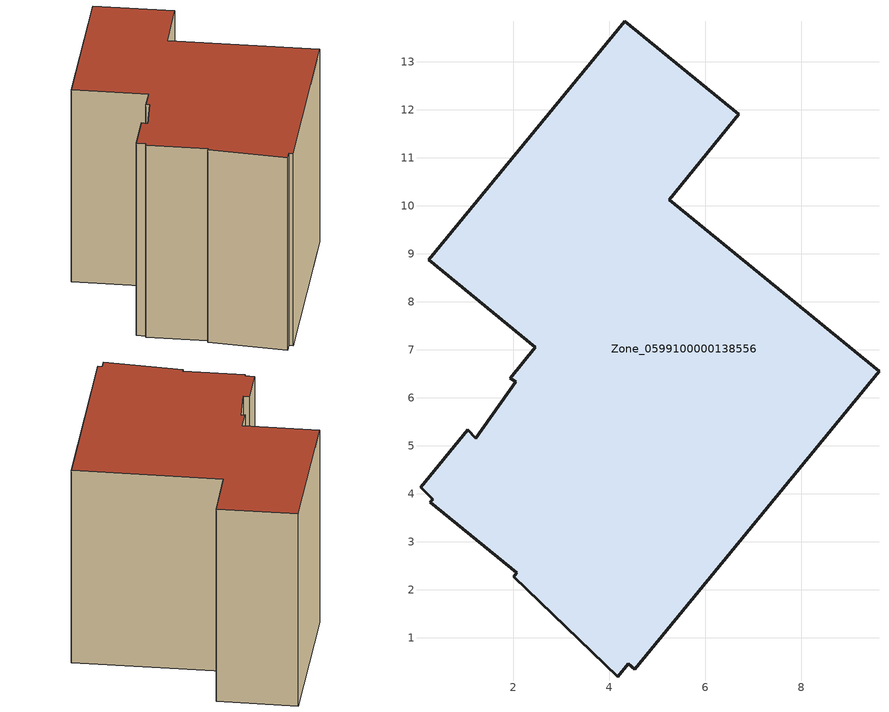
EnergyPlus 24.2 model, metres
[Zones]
Zone_0599100000138556
 floor ground (C_G): 2.46,7.05 0.24,8.87 4.33,13.85 6.7,11.91 5.25,10.13 9.62,6.55 4.53,0.35 4.4,0.46 4.18,0.19 2.01,2.27 2.08,2.36 0.28,3.82 0.33,3.89 0.07,4.14 1.05,5.34 1.22,5.16 2.06,6.34 1.94,6.41 z0
 wall outside (C_F): 1.05,5.34 0.07,4.14 0.33,3.89 0.28,3.82 2.08,2.36 2.01,2.27 4.18,0.19 4.4,0.46 4.53,0.35 9.62,6.55 5.25,10.13 6.7,11.91 4.33,13.85 0.24,8.87 2.46,7.05 1.94,6.41 2.06,6.34 1.22,5.16 1.05,5.34 z0:8.1
 roof outside (C_R): 2.46,7.05 1.94,6.41 2.06,6.34 1.22,5.16 1.05,5.34 0.07,4.14 0.33,3.89 0.28,3.82 2.08,2.36 2.01,2.27 4.18,0.19 4.4,0.46 4.53,0.35 9.62,6.55 5.25,10.13 6.7,11.91 4.33,13.85 0.24,8.87 z8.1
[BUILDING]
Pand.0599100000138556: North Axis=0; Terrain=City; Loads Convergence Tolerance Value=0.04; Temperature Convergence Tolerance Value=0.4; Solar Distribution=FullExterior; Maximum Number of Warmup Days=25; Minimum Number of Warmup Days=1
[Site:Location]
Rotterdam.The.Hague.AP_ZH_NLD Design_Conditions: Latitude=51.96; Longitude=4.45; Time Zone=1; Elevation=-4.5
[SITE:GROUNDTEMPERATURE:BUILDINGSURFACE]
18, 18, 18, 18, 18, 18, 18, 18, 18, 18, 18, 18
[MATERIAL] Thermal Absorptance=0.9; Solar Absorptance=0.7; Visible Absorptance=0.7
Name | Roughness | Thickness | Conductivity | Density | Specific Heat
G.TC.1946-1964 | MediumSmooth | 0.15 | 1 | 540 | 1210
F.TC.1946-1964 | Rough | 0.3 | 0.857143 | 1920 | 840
R.TC.1946-1964 | MediumRough | 0.2 | 0.235294 | 1500 | 1000
[CONSTRUCTION]
C_G: G.TC.1946-1964
C_F: F.TC.1946-1964
C_R: R.TC.1946-1964
[ZONE]
Zone_0599100000138556: Type=1; Multiplier=1; Ceiling Height=Autocalculate; Volume=Autocalculate; Floor Area=autocalculate; Part of Total Floor Area=Yes
[ZONEINFILTRATION:DESIGNFLOWRATE]
Infil_Zone_0599100000138556: Zone or ZoneList or Space or SpaceList=Zone_0599100000138556; Schedule=AlwaysOn; Design Flow Rate Calculation Method=Flow/Area; Flow Rate per Floor Area=0.003; Constant Term Coefficient=1; Temperature Term Coefficient=0; Velocity Term Coefficient=0; Velocity Squared Term Coefficient=0
[HVACTEMPLATE:ZONE:IDEALLOADSAIRSYSTEM]
Zone_0599100000138556: Maximum Heating Supply Air Temperature=50; Minimum Cooling Supply Air Temperature=13; Maximum Heating Supply Air Humidity Ratio=0.0156; Minimum Cooling Supply Air Humidity Ratio=0.0077; Heating Limit=NoLimit; Cooling Limit=NoLimit; Dehumidification Control Type=ConstantSensibleHeatRatio; Cooling Sensible Heat Ratio=0.7; Dehumidification Setpoint=60; Humidification Control Type=None; Humidification Setpoint=30; Outdoor Air Method=None; Outdoor Air Flow Rate per Person=0.00944; Outdoor Air Flow Rate per Zone Floor Area=0; Outdoor Air Flow Rate per Zone=0; Demand Controlled Ventilation Type=None; Outdoor Air Economizer Type=NoEconomizer; Heat Recovery Type=None; Sensible Heat Recovery Effectiveness=0.7; Latent Heat Recovery Effectiveness=0.65
[ZONECONTROL:THERMOSTAT]
ThermostatControl_Zone_0599100000138556: Zone or ZoneList=Zone_0599100000138556; Control Type Schedule=DualSetpointControlType; Control 1=Thermostat_Zone_0599100000138556; Temperature Difference Between Cutout And Setpoint=0
[THERMOSTATSETPOINT:DUALSETPOINT]
Thermostat_Zone_0599100000138556: Heating Setpoint Temperature Schedule=HeatingSetpoint_Zone_0599100000138556; Cooling Setpoint Temperature Schedule=CoolingSetpoint_Zone_0599100000138556
[SCHEDULE:COMPACT]
HeatingSetpoint_Zone_0599100000138556: Through: 12/31, For: AllDays, Until: 24:00, 21
CoolingSetpoint_Zone_0599100000138556: Through: 12/31, For: AllDays, Until: 24:00, 24
DualSetpointControlType: Through: 12/31, For: AllDays, Until: 24:00, 4
AlwaysOn: Through: 12/31, For: AllDays, Until: 24:00, 1
